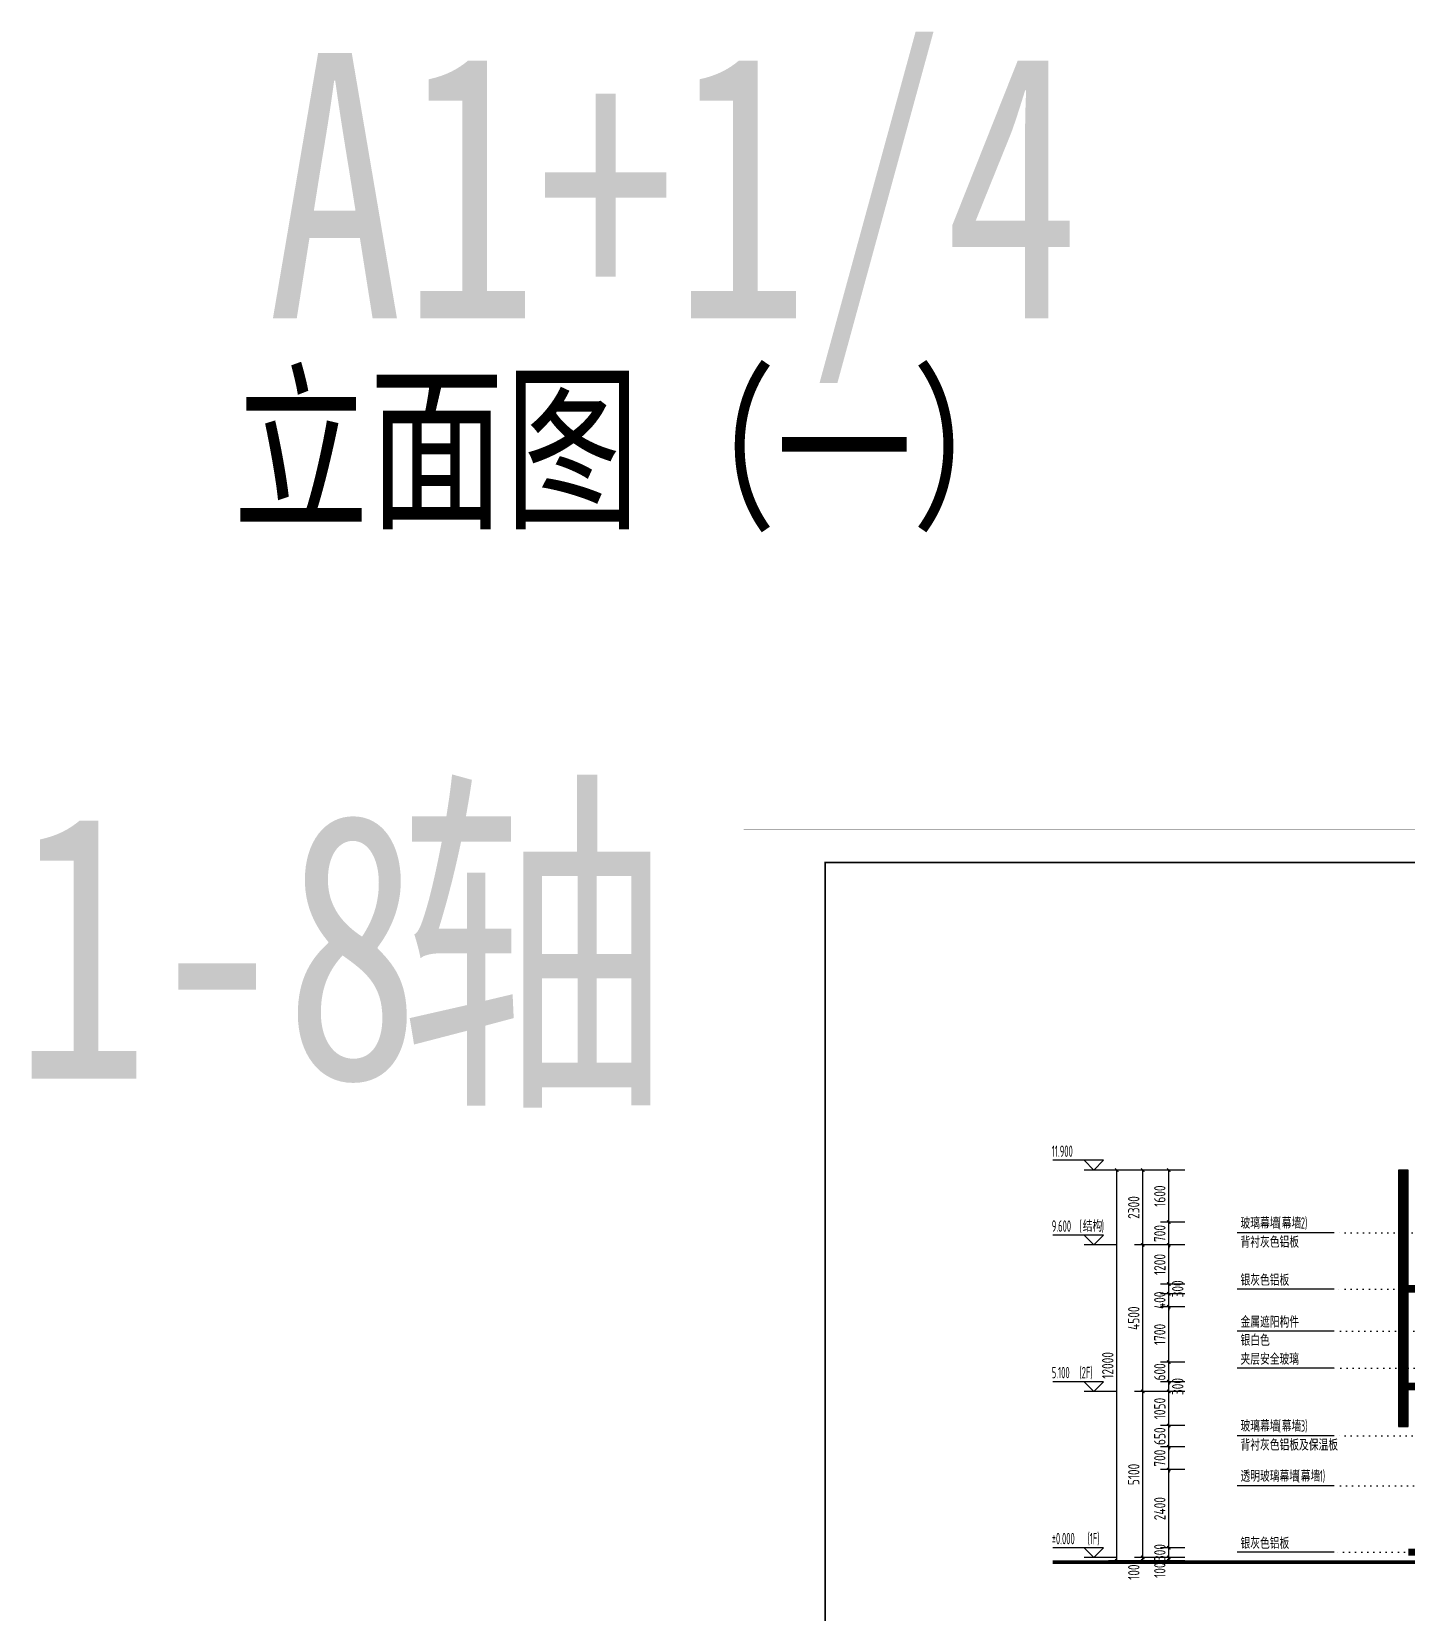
# Model space of a CAD drawing. Extents: x -280168 to 205214, y -148835 to -64913.
# Drawn here: x -41925 to 313, y -113469 to -64913 of the extents above; entities that cross this region are included whole.
import ezdxf

# ---------------------------------------------------------------- set-up
doc = ezdxf.new("R2010")
doc.units = 0
doc.header["$LTSCALE"] = 1000
doc.header["$MEASUREMENT"] = 0
doc.linetypes.add('DOT2', pattern=[0.125, 0, -0.125])
for name, color, linetype in [('01-标注_尺寸', 124, 'Continuous'), ('01-标注_标高', 200, 'Continuous'), ('01-标注_符号', 200, 'Continuous'), ('01-标注_轴线坐标', 132, 'Continuous'), ('02-TEXT_标注', 130, 'Continuous'), ('05-填充_18', 18, 'Continuous'), ('D-铝板', 181, 'Continuous'), ('E-立面轮廓', 241, 'Continuous')]:
    doc.layers.add(name, color=color, linetype=linetype)
doc.layers.add('04-不打印_辅助线', color=165, linetype='Continuous', plot=False)
doc.styles.add('_TCH_DIM', font='ros1.shx', dxfattribs={"width": 0.75, "bigfont": 'jd.shx'})
doc.styles.add('_TCH_DIM_T3', font='ros1.shx', dxfattribs={"width": 0.85, "bigfont": 'jd.shx'})
doc.styles.add('logo-3', font='STXIHEI_0.TTF', dxfattribs={"width": 0.75})
doc.styles.get("Standard").update_dxf_attribs({"font": 'STXIHEI_0.TTF', "width": 0.75})
doc.dimstyles.new('_TCH_ARCH&&100', dxfattribs={"dimtxt": 350, "dimasz": 100, "dimexe": 250, "dimexo": 300, "dimgap": 100, "dimtad": 1, "dimdec": 0, "dimzin": 0, "dimdsep": 46, "dimtxsty": '_TCH_DIM_T3', "dimblk": 'ARCHTICK', "dimcen": 0.09, "dimclrt": 7, "dimazin": 2, "dimtfac": 1, "dimtdec": 0, "dimtix": 1, "dimtmove": 2, "dimatfit": 3, "dimfxl": 0, "dimtolj": 1, "dimtzin": 0, "dimarcsym": 0})
doc.dimstyles.new('副本 ISO-1', dxfattribs={"dimtxt": 2.5, "dimasz": 1.5, "dimexe": 1.25, "dimexo": 0.625, "dimtad": 1, "dimdec": 0, "dimtxsty": 'logo-3', "dimblk": 'ARCHTICK', "dimcen": 2.5, "dimdle": 1, "dimadec": 0, "dimazin": 0, "dimtfac": 1, "dimtdec": 0, "dimtix": 1, "dimtmove": 0, "dimatfit": 3, "dimldrblk": 'AR', "dimfxl": 0, "dimarcsym": 0})

# ---------------------------------------------------------------- blocks, each defined once
blk = doc.blocks.new('图框-A1+1-4')
for points, const_width in [([(0, 0), (1051, 0), (1051, 594), (0, 594)], 0.05), ([(976, 584), (25, 584), (25, 10), (976, 10)], 0.5)]:
    blk.add_lwpolyline(points, close=True, dxfattribs=dict(const_width=const_width))
blk = doc.blocks.new('greatresa')
at = {"layer": '05-填充_18', "const_width": 300}
blk.add_lwpolyline([(-150, -7880), (-150, 0)], dxfattribs=at)
at = {"layer": 'D-铝板'}
blk.add_lwpolyline([(-300, -7880), (0, -7880), (0, 0), (-300, 0)], close=True, dxfattribs=at)
blk = doc.blocks.new('_ArchTick')
at = {"color": 0, "linetype": 'ByBlock', "const_width": 0.4}
blk.add_lwpolyline([(-0.5, -0.5), (0.5, 0.5)], dxfattribs=at)
blk = doc.blocks.new('*X10')
at = {"color": 0}
for p, q in [((-1012.312, 1692.723), (-1012.284, 1692.723)), ((-1012.312, 1692.722), (-1012.312, 1692.723)), ((-1012.312, 1692.618), (-1012.283, 1692.618)), ((-1012.312, 1692.617), (-1012.312, 1692.618)), ((-1012.311, 1692.724), (-1012.285, 1692.724)), ((-1012.311, 1692.721), (-1012.311, 1692.724)), ((-1012.311, 1692.722), (-1012.283, 1692.722)), ((-1012.311, 1692.619), (-1012.282, 1692.619)), ((-1012.311, 1692.616), (-1012.311, 1692.619)), ((-1012.311, 1692.617), (-1012.284, 1692.617)), ((-1012.31, 1692.725), (-1012.286, 1692.725)), ((-1012.31, 1692.72), (-1012.31, 1692.725)), ((-1012.31, 1692.721), (-1012.282, 1692.721)), ((-1012.31, 1692.62), (-1012.281, 1692.62)), ((-1012.31, 1692.615), (-1012.31, 1692.62)), ((-1012.31, 1692.616), (-1012.285, 1692.616)), ((-1012.309, 1692.726), (-1012.287, 1692.726)), ((-1012.309, 1692.719), (-1012.309, 1692.726)), ((-1012.309, 1692.72), (-1012.281, 1692.72)), ((-1012.309, 1692.621), (-1012.28, 1692.621)), ((-1012.309, 1692.614), (-1012.309, 1692.621)), ((-1012.309, 1692.615), (-1012.286, 1692.615)), ((-1012.308, 1692.727), (-1012.288, 1692.727)), ((-1012.308, 1692.718), (-1012.308, 1692.727)), ((-1012.308, 1692.719), (-1012.28, 1692.719)), ((-1012.308, 1692.622), (-1012.279, 1692.622)), ((-1012.308, 1692.613), (-1012.308, 1692.622)), ((-1012.308, 1692.614), (-1012.287, 1692.614)), ((-1012.307, 1692.728), (-1012.289, 1692.728)), ((-1012.307, 1692.717), (-1012.307, 1692.728)), ((-1012.307, 1692.718), (-1012.279, 1692.718)), ((-1012.307, 1692.623), (-1012.278, 1692.623)), ((-1012.307, 1692.612), (-1012.307, 1692.623)), ((-1012.307, 1692.613), (-1012.288, 1692.613)), ((-1012.306, 1692.729), (-1012.29, 1692.729)), ((-1012.306, 1692.716), (-1012.306, 1692.729)), ((-1012.306, 1692.717), (-1012.278, 1692.717)), ((-1012.306, 1692.624), (-1012.277, 1692.624)), ((-1012.306, 1692.611), (-1012.306, 1692.624)), ((-1012.306, 1692.612), (-1012.289, 1692.612)), ((-1012.305, 1692.73), (-1012.291, 1692.73)), ((-1012.305, 1692.715), (-1012.305, 1692.73)), ((-1012.305, 1692.716), (-1012.277, 1692.716)), ((-1012.305, 1692.625), (-1012.276, 1692.625)), ((-1012.305, 1692.61), (-1012.305, 1692.625)), ((-1012.305, 1692.611), (-1012.29, 1692.611)), ((-1012.304, 1692.731), (-1012.292, 1692.731)), ((-1012.304, 1692.714), (-1012.304, 1692.731)), ((-1012.304, 1692.715), (-1012.276, 1692.715)), ((-1012.304, 1692.626), (-1012.275, 1692.626)), ((-1012.304, 1692.609), (-1012.304, 1692.626)), ((-1012.304, 1692.61), (-1012.291, 1692.61)), ((-1012.303, 1692.732), (-1012.293, 1692.732)), ((-1012.303, 1692.713), (-1012.303, 1692.732)), ((-1012.303, 1692.714), (-1012.275, 1692.714)), ((-1012.303, 1692.627), (-1012.274, 1692.627)), ((-1012.303, 1692.608), (-1012.303, 1692.627)), ((-1012.303, 1692.609), (-1012.292, 1692.609)), ((-1012.302, 1692.733), (-1012.294, 1692.733)), ((-1012.302, 1692.712), (-1012.302, 1692.733)), ((-1012.302, 1692.713), (-1012.274, 1692.713)), ((-1012.302, 1692.628), (-1012.273, 1692.628)), ((-1012.302, 1692.607), (-1012.302, 1692.628)), ((-1012.302, 1692.608), (-1012.293, 1692.608)), ((-1012.301, 1692.734), (-1012.295, 1692.734)), ((-1012.301, 1692.711), (-1012.301, 1692.734)), ((-1012.301, 1692.712), (-1012.273, 1692.712)), ((-1012.301, 1692.629), (-1012.272, 1692.629)), ((-1012.301, 1692.606), (-1012.301, 1692.629)), ((-1012.301, 1692.607), (-1012.294, 1692.607)), ((-1012.3, 1692.735), (-1012.296, 1692.735)), ((-1012.3, 1692.71), (-1012.3, 1692.735)), ((-1012.3, 1692.711), (-1012.272, 1692.711)), ((-1012.3, 1692.63), (-1012.271, 1692.63)), ((-1012.3, 1692.605), (-1012.3, 1692.63)), ((-1012.3, 1692.606), (-1012.295, 1692.606)), ((-1012.299, 1692.736), (-1012.297, 1692.736)), ((-1012.299, 1692.709), (-1012.299, 1692.736)), ((-1012.299, 1692.71), (-1012.271, 1692.71)), ((-1012.299, 1692.631), (-1012.27, 1692.631)), ((-1012.299, 1692.604), (-1012.299, 1692.631)), ((-1012.299, 1692.605), (-1012.296, 1692.605)), ((-1012.298, 1692.708), (-1012.298, 1692.736)), ((-1012.298, 1692.709), (-1012.27, 1692.709)), ((-1012.298, 1692.632), (-1012.269, 1692.632)), ((-1012.298, 1692.603), (-1012.298, 1692.632)), ((-1012.298, 1692.604), (-1012.297, 1692.604)), ((-1012.297, 1692.707), (-1012.297, 1692.735)), ((-1012.297, 1692.708), (-1012.269, 1692.708)), ((-1012.297, 1692.633), (-1012.268, 1692.633)), ((-1012.297, 1692.604), (-1012.297, 1692.633)), ((-1012.296, 1692.706), (-1012.296, 1692.734)), ((-1012.296, 1692.707), (-1012.268, 1692.707)), ((-1012.296, 1692.634), (-1012.267, 1692.634)), ((-1012.296, 1692.605), (-1012.296, 1692.634)), ((-1012.295, 1692.705), (-1012.295, 1692.733)), ((-1012.295, 1692.706), (-1012.267, 1692.706)), ((-1012.295, 1692.635), (-1012.266, 1692.635)), ((-1012.295, 1692.606), (-1012.295, 1692.635)), ((-1012.294, 1692.704), (-1012.294, 1692.732)), ((-1012.294, 1692.705), (-1012.266, 1692.705)), ((-1012.294, 1692.636), (-1012.265, 1692.636)), ((-1012.294, 1692.607), (-1012.294, 1692.636)), ((-1012.293, 1692.703), (-1012.293, 1692.731)), ((-1012.293, 1692.704), (-1012.265, 1692.704)), ((-1012.293, 1692.637), (-1012.264, 1692.637)), ((-1012.293, 1692.608), (-1012.293, 1692.637)), ((-1012.292, 1692.702), (-1012.292, 1692.73)), ((-1012.292, 1692.703), (-1012.264, 1692.703)), ((-1012.292, 1692.638), (-1012.263, 1692.638)), ((-1012.292, 1692.609), (-1012.292, 1692.638)), ((-1012.291, 1692.701), (-1012.291, 1692.729)), ((-1012.291, 1692.702), (-1012.263, 1692.702)), ((-1012.291, 1692.639), (-1012.262, 1692.639)), ((-1012.291, 1692.61), (-1012.291, 1692.639)), ((-1012.29, 1692.7), (-1012.29, 1692.728)), ((-1012.29, 1692.701), (-1012.262, 1692.701)), ((-1012.29, 1692.64), (-1012.261, 1692.64)), ((-1012.29, 1692.611), (-1012.29, 1692.64)), ((-1012.289, 1692.699), (-1012.289, 1692.727)), ((-1012.289, 1692.7), (-1012.261, 1692.7)), ((-1012.289, 1692.641), (-1012.26, 1692.641)), ((-1012.289, 1692.612), (-1012.289, 1692.641)), ((-1012.288, 1692.698), (-1012.288, 1692.726)), ((-1012.288, 1692.699), (-1012.26, 1692.699)), ((-1012.288, 1692.642), (-1012.259, 1692.642)), ((-1012.288, 1692.613), (-1012.288, 1692.642)), ((-1012.287, 1692.697), (-1012.287, 1692.725)), ((-1012.287, 1692.698), (-1012.259, 1692.698)), ((-1012.287, 1692.643), (-1012.258, 1692.643)), ((-1012.287, 1692.614), (-1012.287, 1692.643)), ((-1012.286, 1692.696), (-1012.286, 1692.724)), ((-1012.286, 1692.697), (-1012.258, 1692.697)), ((-1012.286, 1692.644), (-1012.257, 1692.644)), ((-1012.286, 1692.615), (-1012.286, 1692.644)), ((-1012.285, 1692.695), (-1012.285, 1692.723)), ((-1012.285, 1692.696), (-1012.257, 1692.696)), ((-1012.285, 1692.645), (-1012.256, 1692.645)), ((-1012.285, 1692.616), (-1012.285, 1692.645)), ((-1012.284, 1692.694), (-1012.284, 1692.722)), ((-1012.284, 1692.695), (-1012.256, 1692.695)), ((-1012.284, 1692.646), (-1012.255, 1692.646)), ((-1012.284, 1692.617), (-1012.284, 1692.646)), ((-1012.283, 1692.693), (-1012.283, 1692.721)), ((-1012.283, 1692.694), (-1012.255, 1692.694)), ((-1012.283, 1692.647), (-1012.254, 1692.647)), ((-1012.283, 1692.618), (-1012.283, 1692.647)), ((-1012.282, 1692.692), (-1012.282, 1692.72)), ((-1012.282, 1692.693), (-1012.254, 1692.693)), ((-1012.282, 1692.648), (-1012.253, 1692.648)), ((-1012.282, 1692.619), (-1012.282, 1692.648)), ((-1012.281, 1692.691), (-1012.281, 1692.719)), ((-1012.281, 1692.692), (-1012.253, 1692.692)), ((-1012.281, 1692.649), (-1012.252, 1692.649)), ((-1012.281, 1692.62), (-1012.281, 1692.649)), ((-1012.28, 1692.69), (-1012.28, 1692.718)), ((-1012.28, 1692.691), (-1012.252, 1692.691)), ((-1012.28, 1692.65), (-1012.251, 1692.65)), ((-1012.28, 1692.621), (-1012.28, 1692.65)), ((-1012.279, 1692.689), (-1012.279, 1692.717)), ((-1012.279, 1692.69), (-1012.251, 1692.69)), ((-1012.279, 1692.651), (-1012.25, 1692.651)), ((-1012.279, 1692.622), (-1012.279, 1692.651)), ((-1012.278, 1692.688), (-1012.278, 1692.716)), ((-1012.278, 1692.689), (-1012.25, 1692.689)), ((-1012.278, 1692.652), (-1012.249, 1692.652)), ((-1012.278, 1692.623), (-1012.278, 1692.652)), ((-1012.277, 1692.687), (-1012.277, 1692.715)), ((-1012.277, 1692.688), (-1012.249, 1692.688)), ((-1012.277, 1692.653), (-1012.248, 1692.653)), ((-1012.277, 1692.624), (-1012.277, 1692.653)), ((-1012.276, 1692.686), (-1012.276, 1692.714)), ((-1012.276, 1692.687), (-1012.248, 1692.687)), ((-1012.276, 1692.654), (-1012.247, 1692.654)), ((-1012.276, 1692.625), (-1012.276, 1692.654)), ((-1012.275, 1692.685), (-1012.275, 1692.713)), ((-1012.275, 1692.686), (-1012.247, 1692.686)), ((-1012.275, 1692.655), (-1012.246, 1692.655)), ((-1012.275, 1692.626), (-1012.275, 1692.655)), ((-1012.274, 1692.684), (-1012.274, 1692.712)), ((-1012.274, 1692.685), (-1012.246, 1692.685)), ((-1012.274, 1692.656), (-1012.245, 1692.656)), ((-1012.274, 1692.627), (-1012.274, 1692.656)), ((-1012.273, 1692.683), (-1012.273, 1692.711)), ((-1012.273, 1692.684), (-1012.245, 1692.684)), ((-1012.273, 1692.657), (-1012.244, 1692.657)), ((-1012.273, 1692.628), (-1012.273, 1692.657)), ((-1012.272, 1692.682), (-1012.272, 1692.71)), ((-1012.272, 1692.683), (-1012.244, 1692.683)), ((-1012.272, 1692.658), (-1012.243, 1692.658)), ((-1012.272, 1692.629), (-1012.272, 1692.658)), ((-1012.271, 1692.681), (-1012.271, 1692.709)), ((-1012.271, 1692.682), (-1012.243, 1692.682)), ((-1012.271, 1692.659), (-1012.242, 1692.659)), ((-1012.271, 1692.63), (-1012.271, 1692.659)), ((-1012.27, 1692.68), (-1012.27, 1692.708)), ((-1012.27, 1692.681), (-1012.242, 1692.681)), ((-1012.27, 1692.66), (-1012.241, 1692.66)), ((-1012.27, 1692.631), (-1012.27, 1692.66)), ((-1012.269, 1692.679), (-1012.269, 1692.707)), ((-1012.269, 1692.68), (-1012.241, 1692.68)), ((-1012.269, 1692.661), (-1012.24, 1692.661)), ((-1012.269, 1692.632), (-1012.269, 1692.661)), ((-1012.268, 1692.678), (-1012.268, 1692.706)), ((-1012.268, 1692.679), (-1012.24, 1692.679)), ((-1012.268, 1692.662), (-1012.239, 1692.662)), ((-1012.268, 1692.633), (-1012.268, 1692.662)), ((-1012.267, 1692.677), (-1012.267, 1692.705)), ((-1012.267, 1692.678), (-1012.239, 1692.678)), ((-1012.267, 1692.663), (-1012.238, 1692.663)), ((-1012.267, 1692.634), (-1012.267, 1692.663)), ((-1012.266, 1692.676), (-1012.266, 1692.704)), ((-1012.266, 1692.677), (-1012.238, 1692.677)), ((-1012.266, 1692.664), (-1012.237, 1692.664)), ((-1012.266, 1692.635), (-1012.266, 1692.664)), ((-1012.265, 1692.675), (-1012.265, 1692.703)), ((-1012.265, 1692.676), (-1012.237, 1692.676)), ((-1012.265, 1692.665), (-1012.236, 1692.665)), ((-1012.265, 1692.636), (-1012.265, 1692.665)), ((-1012.264, 1692.674), (-1012.264, 1692.702)), ((-1012.264, 1692.675), (-1012.236, 1692.675)), ((-1012.264, 1692.666), (-1012.235, 1692.666)), ((-1012.264, 1692.637), (-1012.264, 1692.666)), ((-1012.263, 1692.673), (-1012.263, 1692.701)), ((-1012.263, 1692.674), (-1012.235, 1692.674)), ((-1012.263, 1692.667), (-1012.234, 1692.667)), ((-1012.263, 1692.638), (-1012.263, 1692.667)), ((-1012.262, 1692.672), (-1012.262, 1692.7)), ((-1012.262, 1692.673), (-1012.234, 1692.673)), ((-1012.262, 1692.668), (-1012.233, 1692.668)), ((-1012.262, 1692.639), (-1012.262, 1692.668)), ((-1012.261, 1692.671), (-1012.261, 1692.699)), ((-1012.261, 1692.672), (-1012.233, 1692.672)), ((-1012.261, 1692.669), (-1012.232, 1692.669)), ((-1012.261, 1692.64), (-1012.261, 1692.669)), ((-1012.26, 1692.67), (-1012.26, 1692.698)), ((-1012.26, 1692.671), (-1012.232, 1692.671)), ((-1012.26, 1692.67), (-1012.231, 1692.67)), ((-1012.26, 1692.641), (-1012.26, 1692.67)), ((-1012.259, 1692.642), (-1012.259, 1692.697)), ((-1012.258, 1692.643), (-1012.258, 1692.696)), ((-1012.257, 1692.644), (-1012.257, 1692.695)), ((-1012.256, 1692.645), (-1012.256, 1692.694)), ((-1012.255, 1692.646), (-1012.255, 1692.693)), ((-1012.254, 1692.647), (-1012.254, 1692.692)), ((-1012.253, 1692.648), (-1012.253, 1692.691)), ((-1012.252, 1692.649), (-1012.252, 1692.69)), ((-1012.251, 1692.65), (-1012.251, 1692.689)), ((-1012.25, 1692.651), (-1012.25, 1692.688)), ((-1012.249, 1692.652), (-1012.249, 1692.687)), ((-1012.248, 1692.653), (-1012.248, 1692.686)), ((-1012.247, 1692.654), (-1012.247, 1692.685)), ((-1012.246, 1692.655), (-1012.246, 1692.684)), ((-1012.245, 1692.656), (-1012.245, 1692.683)), ((-1012.244, 1692.657), (-1012.244, 1692.682)), ((-1012.243, 1692.658), (-1012.243, 1692.681)), ((-1012.242, 1692.659), (-1012.242, 1692.68)), ((-1012.241, 1692.66), (-1012.241, 1692.679)), ((-1012.24, 1692.661), (-1012.24, 1692.678)), ((-1012.239, 1692.662), (-1012.239, 1692.677)), ((-1012.238, 1692.663), (-1012.238, 1692.676)), ((-1012.237, 1692.664), (-1012.237, 1692.675)), ((-1012.236, 1692.665), (-1012.236, 1692.674)), ((-1012.235, 1692.666), (-1012.235, 1692.673)), ((-1012.234, 1692.667), (-1012.234, 1692.672)), ((-1012.233, 1692.668), (-1012.233, 1692.671)), ((-1012.232, 1692.669), (-1012.232, 1692.67))]:
    blk.add_line(p, q, dxfattribs=at)
blk = doc.blocks.new('A-ARROW')
blk.add_lwpolyline([(0.081, 0.052), (0.067, 0.067), (0, 0), (0.067, -0.067), (0.081, -0.052), (0.028, 0)], close=True)
at = {"rotation": 180}
blk.add_blockref('*X10', (-1012.231, 1692.67), dxfattribs=at)
blk = doc.blocks.new('AR')
at = {"xscale": -21.59999999986031, "yscale": 21.59999999999127, "zscale": 21.6, "rotation": 359.9999997162888}
blk.add_blockref('A-ARROW', (0, 0), dxfattribs=at)
blk = doc.blocks.new('*D779')
at = {"layer": '01-标注_轴线坐标', "color": 0, "lineweight": -2, "transparency": 16777216}
for p, q in [((-7363, -99882), (-8838, -99882)), ((-8588, -111882), (-8588, -99882)), ((-7363, -111882), (-8838, -111882))]:
    blk.add_line(p, q, dxfattribs=at)
at = {"layer": 'Defpoints', "color": 0, "transparency": 16777216}
for p in [(-8588, -99882), (-7063, -99882), (-7063, -111882)]:
    blk.add_point(p, dxfattribs=at)
at = {"layer": '01-标注_轴线坐标', "color": 0, "lineweight": -2, "transparency": 16777216, "xscale": 100, "yscale": 100, "zscale": 100}
for p, rotation in [((-8588, -99882), 90), ((-8588, -111882), 270)]:
    blk.add_blockref('_ArchTick', p, dxfattribs=dict(at, rotation=rotation))
at = {"layer": '01-标注_轴线坐标', "color": 7, "transparency": 16777216, "insert": (-8863, -105882), "char_height": 350, "attachment_point": 5, "rotation": 90, "style": '_TCH_DIM_T3'}
blk.add_mtext('\\A1;12000', dxfattribs=at)
blk = doc.blocks.new('*D780')
at = {"layer": '01-标注_轴线坐标', "color": 0, "lineweight": -2, "transparency": 16777216}
for p, q in [((-6563, -99882), (-8038, -99882)), ((-7788, -102182), (-7788, -99882)), ((-6563, -102182), (-8038, -102182))]:
    blk.add_line(p, q, dxfattribs=at)
at = {"layer": 'Defpoints', "color": 0, "transparency": 16777216}
for p in [(-7788, -99882), (-6263, -99882), (-6263, -102182)]:
    blk.add_point(p, dxfattribs=at)
at = {"layer": '01-标注_轴线坐标', "color": 0, "lineweight": -2, "transparency": 16777216, "xscale": 100, "yscale": 100, "zscale": 100}
for p, rotation in [((-7788, -99882), 90), ((-7788, -102182), 270)]:
    blk.add_blockref('_ArchTick', p, dxfattribs=dict(at, rotation=rotation))
at = {"layer": '01-标注_轴线坐标', "color": 7, "transparency": 16777216, "insert": (-8063, -101032), "char_height": 350, "attachment_point": 5, "rotation": 90, "style": '_TCH_DIM_T3'}
blk.add_mtext('\\A1;2300', dxfattribs=at)
blk = doc.blocks.new('*D781')
at = {"layer": '01-标注_轴线坐标', "color": 0, "lineweight": -2, "transparency": 16777216}
for p, q in [((-6563, -102182), (-8038, -102182)), ((-7788, -106682), (-7788, -102182)), ((-6563, -106682), (-8038, -106682))]:
    blk.add_line(p, q, dxfattribs=at)
at = {"layer": 'Defpoints', "color": 0, "transparency": 16777216}
for p in [(-7788, -102182), (-6263, -102182), (-6263, -106682)]:
    blk.add_point(p, dxfattribs=at)
at = {"layer": '01-标注_轴线坐标', "color": 0, "lineweight": -2, "transparency": 16777216, "xscale": 100, "yscale": 100, "zscale": 100}
for p, rotation in [((-7788, -102182), 90), ((-7788, -106682), 270)]:
    blk.add_blockref('_ArchTick', p, dxfattribs=dict(at, rotation=rotation))
at = {"layer": '01-标注_轴线坐标', "color": 7, "transparency": 16777216, "insert": (-8063, -104432), "char_height": 350, "attachment_point": 5, "rotation": 90, "style": '_TCH_DIM_T3'}
blk.add_mtext('\\A1;4500', dxfattribs=at)
blk = doc.blocks.new('*D782')
at = {"layer": '01-标注_轴线坐标', "color": 0, "lineweight": -2, "transparency": 16777216}
for p, q in [((-6563, -106682), (-8038, -106682)), ((-7788, -111782), (-7788, -106682)), ((-6563, -111782), (-8038, -111782))]:
    blk.add_line(p, q, dxfattribs=at)
at = {"layer": 'Defpoints', "color": 0, "transparency": 16777216}
for p in [(-7788, -106682), (-6263, -106682), (-6263, -111782)]:
    blk.add_point(p, dxfattribs=at)
at = {"layer": '01-标注_轴线坐标', "color": 0, "lineweight": -2, "transparency": 16777216, "xscale": 100, "yscale": 100, "zscale": 100}
for p, rotation in [((-7788, -106682), 90), ((-7788, -111782), 270)]:
    blk.add_blockref('_ArchTick', p, dxfattribs=dict(at, rotation=rotation))
at = {"layer": '01-标注_轴线坐标', "color": 7, "transparency": 16777216, "insert": (-8063, -109232), "char_height": 350, "attachment_point": 5, "rotation": 90, "style": '_TCH_DIM_T3'}
blk.add_mtext('\\A1;5100', dxfattribs=at)
blk = doc.blocks.new('*D783')
at = {"layer": '01-标注_轴线坐标', "color": 0, "lineweight": -2, "transparency": 16777216}
for p, q in [((-6563, -111782), (-8038, -111782)), ((-6563, -111882), (-8038, -111882)), ((-7788, -111782), (-7788, -111682)), ((-7788, -111882), (-7788, -111782)), ((-7788, -111882), (-7788, -111982))]:
    blk.add_line(p, q, dxfattribs=at)
at = {"layer": 'Defpoints', "color": 0, "transparency": 16777216}
for p in [(-7788, -111782), (-6263, -111782), (-6263, -111882)]:
    blk.add_point(p, dxfattribs=at)
at = {"layer": '01-标注_轴线坐标', "color": 0, "lineweight": -2, "transparency": 16777216, "xscale": 100, "yscale": 100, "zscale": 100}
for p, rotation in [((-7788, -111782), 270), ((-7788, -111882), 90)]:
    blk.add_blockref('_ArchTick', p, dxfattribs=dict(at, rotation=rotation))
at = {"layer": '01-标注_轴线坐标', "color": 7, "transparency": 16777216, "insert": (-8063, -112232), "char_height": 350, "attachment_point": 5, "rotation": 90, "style": '_TCH_DIM_T3'}
blk.add_mtext('\\A1;100', dxfattribs=at)
blk = doc.blocks.new('*D784')
at = {"layer": '01-标注_尺寸', "color": 0, "lineweight": -2, "transparency": 16777216}
for p, q in [((-6491, -111782), (-7238, -111782)), ((-6491, -111882), (-7238, -111882)), ((-6988, -111782), (-6988, -111682)), ((-6988, -111882), (-6988, -111782)), ((-6988, -111882), (-6988, -111982))]:
    blk.add_line(p, q, dxfattribs=at)
at = {"layer": 'Defpoints', "color": 0, "transparency": 16777216}
for p in [(-6988, -111782), (-6191, -111782), (-6191, -111882)]:
    blk.add_point(p, dxfattribs=at)
at = {"layer": '01-标注_尺寸', "color": 0, "lineweight": -2, "transparency": 16777216, "xscale": 100, "yscale": 100, "zscale": 100}
for p, rotation in [((-6988, -111782), 270), ((-6988, -111882), 90)]:
    blk.add_blockref('_ArchTick', p, dxfattribs=dict(at, rotation=rotation))
at = {"layer": '01-标注_尺寸', "color": 7, "transparency": 16777216, "insert": (-7263, -112172), "char_height": 350, "attachment_point": 5, "rotation": 90, "style": '_TCH_DIM_T3'}
blk.add_mtext('\\A1;100', dxfattribs=at)
blk = doc.blocks.new('*D785')
at = {"layer": '01-标注_尺寸', "color": 0, "lineweight": -2, "transparency": 16777216}
for p, q in [((-6491, -111482), (-7238, -111482)), ((-6988, -111482), (-6988, -111382)), ((-6988, -111782), (-6988, -111482)), ((-6491, -111782), (-7238, -111782)), ((-6988, -111782), (-6988, -111882))]:
    blk.add_line(p, q, dxfattribs=at)
at = {"layer": 'Defpoints', "color": 0, "transparency": 16777216}
for p in [(-6988, -111482), (-6191, -111482), (-6191, -111782)]:
    blk.add_point(p, dxfattribs=at)
at = {"layer": '01-标注_尺寸', "color": 0, "lineweight": -2, "transparency": 16777216, "xscale": 100, "yscale": 100, "zscale": 100}
for p, rotation in [((-6988, -111482), 270), ((-6988, -111782), 90)]:
    blk.add_blockref('_ArchTick', p, dxfattribs=dict(at, rotation=rotation))
at = {"layer": '01-标注_尺寸', "color": 7, "transparency": 16777216, "insert": (-7263, -111632), "char_height": 350, "attachment_point": 5, "rotation": 90, "style": '_TCH_DIM_T3'}
blk.add_mtext('\\A1;300', dxfattribs=at)
blk = doc.blocks.new('*D786')
at = {"layer": '01-标注_尺寸', "color": 0, "lineweight": -2, "transparency": 16777216}
for p, q in [((-6491, -109082), (-7238, -109082)), ((-6988, -111482), (-6988, -109082)), ((-6491, -111482), (-7238, -111482))]:
    blk.add_line(p, q, dxfattribs=at)
at = {"layer": 'Defpoints', "color": 0, "transparency": 16777216}
for p in [(-6988, -109082), (-6191, -109082), (-6191, -111482)]:
    blk.add_point(p, dxfattribs=at)
at = {"layer": '01-标注_尺寸', "color": 0, "lineweight": -2, "transparency": 16777216, "xscale": 100, "yscale": 100, "zscale": 100}
for p, rotation in [((-6988, -109082), 90), ((-6988, -111482), 270)]:
    blk.add_blockref('_ArchTick', p, dxfattribs=dict(at, rotation=rotation))
at = {"layer": '01-标注_尺寸', "color": 7, "transparency": 16777216, "insert": (-7263, -110282), "char_height": 350, "attachment_point": 5, "rotation": 90, "style": '_TCH_DIM_T3'}
blk.add_mtext('\\A1;2400', dxfattribs=at)
blk = doc.blocks.new('*D787')
at = {"layer": '01-标注_尺寸', "color": 0, "lineweight": -2, "transparency": 16777216}
for p, q in [((-6491, -108382), (-7238, -108382)), ((-6988, -108382), (-6988, -108282)), ((-6988, -109082), (-6988, -108382)), ((-6491, -109082), (-7238, -109082)), ((-6988, -109082), (-6988, -109182))]:
    blk.add_line(p, q, dxfattribs=at)
at = {"layer": 'Defpoints', "color": 0, "transparency": 16777216}
for p in [(-6988, -108382), (-6191, -108382), (-6191, -109082)]:
    blk.add_point(p, dxfattribs=at)
at = {"layer": '01-标注_尺寸', "color": 0, "lineweight": -2, "transparency": 16777216, "xscale": 100, "yscale": 100, "zscale": 100}
for p, rotation in [((-6988, -108382), 270), ((-6988, -109082), 90)]:
    blk.add_blockref('_ArchTick', p, dxfattribs=dict(at, rotation=rotation))
at = {"layer": '01-标注_尺寸', "color": 7, "transparency": 16777216, "insert": (-7263, -108732), "char_height": 350, "attachment_point": 5, "rotation": 90, "style": '_TCH_DIM_T3'}
blk.add_mtext('\\A1;700', dxfattribs=at)
blk = doc.blocks.new('*D788')
at = {"layer": '01-标注_尺寸', "color": 0, "lineweight": -2, "transparency": 16777216}
for p, q in [((-6491, -107732), (-7238, -107732)), ((-6988, -107732), (-6988, -107632)), ((-6988, -108382), (-6988, -107732)), ((-6491, -108382), (-7238, -108382)), ((-6988, -108382), (-6988, -108482))]:
    blk.add_line(p, q, dxfattribs=at)
at = {"layer": 'Defpoints', "color": 0, "transparency": 16777216}
for p in [(-6988, -107732), (-6191, -107732), (-6191, -108382)]:
    blk.add_point(p, dxfattribs=at)
at = {"layer": '01-标注_尺寸', "color": 0, "lineweight": -2, "transparency": 16777216, "xscale": 100, "yscale": 100, "zscale": 100}
for p, rotation in [((-6988, -107732), 270), ((-6988, -108382), 90)]:
    blk.add_blockref('_ArchTick', p, dxfattribs=dict(at, rotation=rotation))
at = {"layer": '01-标注_尺寸', "color": 7, "transparency": 16777216, "insert": (-7263, -108057), "char_height": 350, "attachment_point": 5, "rotation": 90, "style": '_TCH_DIM_T3'}
blk.add_mtext('\\A1;650', dxfattribs=at)
blk = doc.blocks.new('*D789')
at = {"layer": '01-标注_尺寸', "color": 0, "lineweight": -2, "transparency": 16777216}
for p, q in [((-6491, -106682), (-7238, -106682)), ((-6988, -107732), (-6988, -106682)), ((-6491, -107732), (-7238, -107732))]:
    blk.add_line(p, q, dxfattribs=at)
at = {"layer": 'Defpoints', "color": 0, "transparency": 16777216}
for p in [(-6988, -106682), (-6191, -106682), (-6191, -107732)]:
    blk.add_point(p, dxfattribs=at)
at = {"layer": '01-标注_尺寸', "color": 0, "lineweight": -2, "transparency": 16777216, "xscale": 100, "yscale": 100, "zscale": 100}
for p, rotation in [((-6988, -106682), 90), ((-6988, -107732), 270)]:
    blk.add_blockref('_ArchTick', p, dxfattribs=dict(at, rotation=rotation))
at = {"layer": '01-标注_尺寸', "color": 7, "transparency": 16777216, "insert": (-7263, -107207), "char_height": 350, "attachment_point": 5, "rotation": 90, "style": '_TCH_DIM_T3'}
blk.add_mtext('\\A1;1050', dxfattribs=at)
blk = doc.blocks.new('*D790')
at = {"layer": '01-标注_尺寸', "color": 0, "lineweight": -2, "transparency": 16777216}
for p, q in [((-6491, -106382), (-7238, -106382)), ((-6491, -106682), (-7238, -106682)), ((-6988, -106682), (-6988, -106382))]:
    blk.add_line(p, q, dxfattribs=at)
at = {"layer": 'Defpoints', "color": 0, "transparency": 16777216}
for p in [(-6988, -106382), (-6191, -106382), (-6191, -106682)]:
    blk.add_point(p, dxfattribs=at)
at = {"layer": '01-标注_尺寸', "color": 0, "lineweight": -2, "transparency": 16777216, "xscale": 100, "yscale": 100, "zscale": 100}
for p, rotation in [((-6988, -106382), 90), ((-6988, -106682), 270)]:
    blk.add_blockref('_ArchTick', p, dxfattribs=dict(at, rotation=rotation))
at = {"layer": '01-标注_尺寸', "color": 7, "transparency": 16777216, "insert": (-6713, -106532), "char_height": 350, "attachment_point": 5, "rotation": 90, "style": '_TCH_DIM_T3'}
blk.add_mtext('\\A1;300', dxfattribs=at)
blk = doc.blocks.new('*D791')
at = {"layer": '01-标注_尺寸', "color": 0, "lineweight": -2, "transparency": 16777216}
for p, q in [((-6491, -105782), (-7238, -105782)), ((-6988, -105782), (-6988, -105682)), ((-6988, -106382), (-6988, -105782)), ((-6491, -106382), (-7238, -106382)), ((-6988, -106382), (-6988, -106482))]:
    blk.add_line(p, q, dxfattribs=at)
at = {"layer": 'Defpoints', "color": 0, "transparency": 16777216}
for p in [(-6988, -105782), (-6191, -105782), (-6191, -106382)]:
    blk.add_point(p, dxfattribs=at)
at = {"layer": '01-标注_尺寸', "color": 0, "lineweight": -2, "transparency": 16777216, "xscale": 100, "yscale": 100, "zscale": 100}
for p, rotation in [((-6988, -105782), 270), ((-6988, -106382), 90)]:
    blk.add_blockref('_ArchTick', p, dxfattribs=dict(at, rotation=rotation))
at = {"layer": '01-标注_尺寸', "color": 7, "transparency": 16777216, "insert": (-7263, -106082), "char_height": 350, "attachment_point": 5, "rotation": 90, "style": '_TCH_DIM_T3'}
blk.add_mtext('\\A1;600', dxfattribs=at)
blk = doc.blocks.new('*D792')
at = {"layer": '01-标注_尺寸', "color": 0, "lineweight": -2, "transparency": 16777216}
for p, q in [((-6491, -104082), (-7238, -104082)), ((-6988, -105782), (-6988, -104082)), ((-6491, -105782), (-7238, -105782))]:
    blk.add_line(p, q, dxfattribs=at)
at = {"layer": 'Defpoints', "color": 0, "transparency": 16777216}
for p in [(-6988, -104082), (-6191, -104082), (-6191, -105782)]:
    blk.add_point(p, dxfattribs=at)
at = {"layer": '01-标注_尺寸', "color": 0, "lineweight": -2, "transparency": 16777216, "xscale": 100, "yscale": 100, "zscale": 100}
for p, rotation in [((-6988, -104082), 90), ((-6988, -105782), 270)]:
    blk.add_blockref('_ArchTick', p, dxfattribs=dict(at, rotation=rotation))
at = {"layer": '01-标注_尺寸', "color": 7, "transparency": 16777216, "insert": (-7263, -104932), "char_height": 350, "attachment_point": 5, "rotation": 90, "style": '_TCH_DIM_T3'}
blk.add_mtext('\\A1;1700', dxfattribs=at)
blk = doc.blocks.new('*D793')
at = {"layer": '01-标注_尺寸', "color": 0, "lineweight": -2, "transparency": 16777216}
for p, q in [((-6491, -103682), (-7238, -103682)), ((-6988, -103682), (-6988, -103582)), ((-6988, -104082), (-6988, -103682)), ((-6491, -104082), (-7238, -104082)), ((-6988, -104082), (-6988, -104182))]:
    blk.add_line(p, q, dxfattribs=at)
at = {"layer": 'Defpoints', "color": 0, "transparency": 16777216}
for p in [(-6988, -103682), (-6191, -103682), (-6191, -104082)]:
    blk.add_point(p, dxfattribs=at)
at = {"layer": '01-标注_尺寸', "color": 0, "lineweight": -2, "transparency": 16777216, "xscale": 100, "yscale": 100, "zscale": 100}
for p, rotation in [((-6988, -103682), 270), ((-6988, -104082), 90)]:
    blk.add_blockref('_ArchTick', p, dxfattribs=dict(at, rotation=rotation))
at = {"layer": '01-标注_尺寸', "color": 7, "transparency": 16777216, "insert": (-7263, -103882), "char_height": 350, "attachment_point": 5, "rotation": 90, "style": '_TCH_DIM_T3'}
blk.add_mtext('\\A1;400', dxfattribs=at)
blk = doc.blocks.new('*D794')
at = {"layer": '01-标注_尺寸', "color": 0, "lineweight": -2, "transparency": 16777216}
for p, q in [((-6491, -103382), (-7238, -103382)), ((-6988, -103682), (-6988, -103382)), ((-6491, -103682), (-7238, -103682))]:
    blk.add_line(p, q, dxfattribs=at)
at = {"layer": 'Defpoints', "color": 0, "transparency": 16777216}
for p in [(-6988, -103382), (-6191, -103382), (-6191, -103682)]:
    blk.add_point(p, dxfattribs=at)
at = {"layer": '01-标注_尺寸', "color": 0, "lineweight": -2, "transparency": 16777216, "xscale": 100, "yscale": 100, "zscale": 100}
for p, rotation in [((-6988, -103382), 90), ((-6988, -103682), 270)]:
    blk.add_blockref('_ArchTick', p, dxfattribs=dict(at, rotation=rotation))
at = {"layer": '01-标注_尺寸', "color": 7, "transparency": 16777216, "insert": (-6713, -103532), "char_height": 350, "attachment_point": 5, "rotation": 90, "style": '_TCH_DIM_T3'}
blk.add_mtext('\\A1;300', dxfattribs=at)
blk = doc.blocks.new('*D795')
at = {"layer": '01-标注_尺寸', "color": 0, "lineweight": -2, "transparency": 16777216}
for p, q in [((-6491, -102182), (-7238, -102182)), ((-6988, -103382), (-6988, -102182)), ((-6491, -103382), (-7238, -103382))]:
    blk.add_line(p, q, dxfattribs=at)
at = {"layer": 'Defpoints', "color": 0, "transparency": 16777216}
for p in [(-6988, -102182), (-6191, -102182), (-6191, -103382)]:
    blk.add_point(p, dxfattribs=at)
at = {"layer": '01-标注_尺寸', "color": 0, "lineweight": -2, "transparency": 16777216, "xscale": 100, "yscale": 100, "zscale": 100}
for p, rotation in [((-6988, -102182), 90), ((-6988, -103382), 270)]:
    blk.add_blockref('_ArchTick', p, dxfattribs=dict(at, rotation=rotation))
at = {"layer": '01-标注_尺寸', "color": 7, "transparency": 16777216, "insert": (-7263, -102782), "char_height": 350, "attachment_point": 5, "rotation": 90, "style": '_TCH_DIM_T3'}
blk.add_mtext('\\A1;1200', dxfattribs=at)
blk = doc.blocks.new('*D796')
at = {"layer": '01-标注_尺寸', "color": 0, "lineweight": -2, "transparency": 16777216}
for p, q in [((-6491, -101482), (-7238, -101482)), ((-6988, -101482), (-6988, -101382)), ((-6988, -102182), (-6988, -101482)), ((-6491, -102182), (-7238, -102182)), ((-6988, -102182), (-6988, -102282))]:
    blk.add_line(p, q, dxfattribs=at)
at = {"layer": 'Defpoints', "color": 0, "transparency": 16777216}
for p in [(-6988, -101482), (-6191, -101482), (-6191, -102182)]:
    blk.add_point(p, dxfattribs=at)
at = {"layer": '01-标注_尺寸', "color": 0, "lineweight": -2, "transparency": 16777216, "xscale": 100, "yscale": 100, "zscale": 100}
for p, rotation in [((-6988, -101482), 270), ((-6988, -102182), 90)]:
    blk.add_blockref('_ArchTick', p, dxfattribs=dict(at, rotation=rotation))
at = {"layer": '01-标注_尺寸', "color": 7, "transparency": 16777216, "insert": (-7263, -101832), "char_height": 350, "attachment_point": 5, "rotation": 90, "style": '_TCH_DIM_T3'}
blk.add_mtext('\\A1;700', dxfattribs=at)
blk = doc.blocks.new('*D797')
at = {"layer": '01-标注_尺寸', "color": 0, "lineweight": -2, "transparency": 16777216}
for p, q in [((-6491, -99882), (-7238, -99882)), ((-6988, -101482), (-6988, -99882)), ((-6491, -101482), (-7238, -101482))]:
    blk.add_line(p, q, dxfattribs=at)
at = {"layer": 'Defpoints', "color": 0, "transparency": 16777216}
for p in [(-6988, -99882), (-6191, -99882), (-6191, -101482)]:
    blk.add_point(p, dxfattribs=at)
at = {"layer": '01-标注_尺寸', "color": 0, "lineweight": -2, "transparency": 16777216, "xscale": 100, "yscale": 100, "zscale": 100}
for p, rotation in [((-6988, -99882), 90), ((-6988, -101482), 270)]:
    blk.add_blockref('_ArchTick', p, dxfattribs=dict(at, rotation=rotation))
at = {"layer": '01-标注_尺寸', "color": 7, "transparency": 16777216, "insert": (-7263, -100682), "char_height": 350, "attachment_point": 5, "rotation": 90, "style": '_TCH_DIM_T3'}
blk.add_mtext('\\A1;1600', dxfattribs=at)

msp = doc.modelspace()

# ---------------------------------------------------------------- linework, layer by layer
at = {"layer": '01-标注_标高'}
for p, q in [((-8988.2, -99582.1), (-10553.2, -99582.1)), ((-9288.2, -99882.1), (-9588.2, -99582.1)), ((-8588.2, -99882.1), (-9588.2, -99882.1)), ((-9288.2, -99882.1), (-8988.2, -99582.1)), ((-8988.2, -101882.1), (-10553.2, -101882.1)), ((-9288.2, -102182.1), (-9588.2, -101882.1)), ((-9288.2, -102182.1), (-8988.2, -101882.1)), ((-8588.2, -102182.1), (-9588.2, -102182.1)), ((-8988.2, -106382.1), (-10553.2, -106382.1)), ((-9288.2, -106682.1), (-9588.2, -106382.1)), ((-8588.2, -106682.1), (-9588.2, -106682.1)), ((-9288.2, -106682.1), (-8988.2, -106382.1)), ((-8988.2, -111482.1), (-10553.2, -111482.1)), ((-9288.2, -111782.1), (-9588.2, -111482.1)), ((-9288.2, -111782.1), (-8988.2, -111482.1)), ((-8588.2, -111782.1), (-9588.2, -111782.1))]:
    msp.add_line(p, q, dxfattribs=at)
at = {"layer": '01-标注_符号'}
for p, q in [((-1911.2, -101812.6), (-4887.6, -101812.6)), ((-1911.2, -103539.3), (-4887.6, -103539.3)), ((-1911.2, -104828.1), (-4887.6, -104828.1)), ((-1911.2, -105968.1), (-4887.6, -105968.1)), ((-1911.2, -108044.2), (-4887.6, -108044.2)), ((-1911.2, -109584.5), (-4887.6, -109584.5)), ((-1911.2, -111622.7), (-4887.6, -111622.7))]:
    msp.add_line(p, q, dxfattribs=at)
at = {"layer": '04-不打印_辅助线'}
msp.add_lwpolyline([(-17547.6, -117932.1), (77552.4, -117932.1), (77552.4, -90432.1), (-17547.6, -90432.1)], close=True, dxfattribs=at)
at = {"layer": '05-填充_18'}
for points, const_width in [([(368.4, -103532.1), (1138.4, -103532.1)], 240), ([(368.4, -106532.1), (1138.4, -106532.1)], 240), ([(368.4, -111617.1), (1138.4, -111617.1)], 210)]:
    msp.add_lwpolyline(points, dxfattribs=dict(at, const_width=const_width))
at = {"layer": 'E-立面轮廓'}
msp.add_line((-10553.2, -111882.1), (70605.7, -111882.1), dxfattribs=at)
at = {"layer": 'E-立面轮廓', "const_width": 100}
msp.add_lwpolyline([(-10553.2, -111932.1), (70605.7, -111932.1)], dxfattribs=at)

# ---------------------------------------------------------------- block references
at = {"xscale": 100, "yscale": 100, "zscale": 100}
msp.add_blockref('图框-A1+1-4', (-20047.6, -148832.1), dxfattribs=at)
msp.add_blockref('greatresa', (368.4, -99882.1))

# ---------------------------------------------------------------- texts
at = {"layer": '02-TEXT_标注', "style": '_TCH_DIM'}
for s, height, width, p in [('11.900', 350, 0.6375, (-10583.2, -99477.1)), ('9.600', 350, 0.6375, (-10583.2, -101777.1)), ('(', 350, 0.6375, (-9734.7, -101777.1)), ('结构', 347.29, 0.75, (-9630.6, -101777.1)), (')', 350, 0.6375, (-9048.6, -101777.1)), ('玻璃幕墙', 347.29, 0.75, (-4782.6, -101684.2)), ('(', 350, 0.6375, (-3618.6, -101684.2)), ('幕墙', 347.29, 0.75, (-3514.5, -101684.2)), ('2)', 350, 0.6375, (-2932.5, -101684.2)), ('背衬灰色铝板', 347.29, 0.75, (-4782.6, -102267.6)), ('银灰色铝板', 347.29, 0.75, (-4782.6, -103434.3)), ('金属遮阳构件', 347.29, 0.75, (-4782.6, -104723.1)), ('银白色', 347.29, 0.75, (-4782.6, -105283.1)), ('夹层安全玻璃', 347.29, 0.75, (-4782.6, -105863.1)), ('5.100', 350, 0.6375, (-10583.2, -106277.1)), ('(2F)', 350, 0.6375, (-9734.7, -106277.1)), ('玻璃幕墙', 347.29, 0.75, (-4782.6, -107915.8)), ('(', 350, 0.6375, (-3618.6, -107915.8)), ('幕墙', 347.29, 0.75, (-3514.5, -107915.8)), ('3)', 350, 0.6375, (-2932.5, -107915.8)), ('背衬灰色铝板及保温板', 347.29, 0.75, (-4782.6, -108499.2)), ('透明玻璃幕墙', 347.29, 0.75, (-4782.6, -109456.2)), ('(', 350, 0.6375, (-3036.6, -109456.2)), ('幕墙', 347.29, 0.75, (-2932.5, -109456.2)), ('1)', 350, 0.6375, (-2350.5, -109456.2)), ('%%P0.000', 350, 0.6375, (-10583.2, -111377.1)), ('(1F)', 350, 0.6375, (-9486.7, -111377.1)), ('银灰色铝板', 347.29, 0.75, (-4782.6, -111517.7))]:
    msp.add_text(s, height=height, dxfattribs=dict(at, width=width)).set_placement(p)
at = {"layer": '04-不打印_辅助线', "width": 0.75}
for s, height, p in [('A1+1/4', 8155.02, (-34686.2, -73722.2)), ('立面图（一）', 4077.51, (-35735.3, -79758.5)), ('轴', 8155, (-30676, -97072.1)), ('1-8', 8155.02, (-42466.4, -97072.1))]:
    msp.add_text(s, height=height, dxfattribs=at).set_placement(p)

# ---------------------------------------------------------------- dimensions: what is measured, and where the dimension line sits
at = {"layer": '01-标注_尺寸'}
for p1, p2, picture, middle in [((-6191.3, -101482.1), (-6191.3, -99882.1), '*D797', (-7263.2, -100682.1)), ((-6191.3, -102182.1), (-6191.3, -101482.1), '*D796', (-7263.2, -101832.1)), ((-6191.3, -103382.1), (-6191.3, -102182.1), '*D795', (-7263.2, -102782.1)), ((-6191.3, -104082.1), (-6191.3, -103682.1), '*D793', (-7263.2, -103882.1)), ((-6191.3, -105782.1), (-6191.3, -104082.1), '*D792', (-7263.2, -104932.1)), ((-6191.3, -106382.1), (-6191.3, -105782.1), '*D791', (-7263.2, -106082.1)), ((-6191.3, -107732.1), (-6191.3, -106682.1), '*D789', (-7263.2, -107207.1)), ((-6191.3, -108382.1), (-6191.3, -107732.1), '*D788', (-7263.2, -108057.1)), ((-6191.3, -109082.1), (-6191.3, -108382.1), '*D787', (-7263.2, -108732.1)), ((-6191.3, -111482.1), (-6191.3, -109082.1), '*D786', (-7263.2, -110282.1)), ((-6191.3, -111782.1), (-6191.3, -111482.1), '*D785', (-7263.2, -111632.1))]:
    dim = msp.add_aligned_dim(p1=p1, p2=p2, distance=796.9, dimstyle='_TCH_ARCH&&100', dxfattribs=at)
    dim.commit()
    dim.dimension.update_dxf_attribs({"geometry": picture, "text_midpoint": middle})
for base, p1, p2, picture, middle in [((-6988.2, -103382.1), (-6191.3, -103682.1), (-6191.3, -103382.1), '*D794', (-6713.2, -103532.1)), ((-6988.2, -106382.1), (-6191.3, -106682.1), (-6191.3, -106382.1), '*D790', (-6713.2, -106532.1)), ((-6988.2, -111782.1), (-6191.3, -111882.1), (-6191.3, -111782.1), '*D784', (-7263.2, -112171.8))]:
    dim = msp.add_linear_dim(base=base, p1=p1, p2=p2, angle=90, dimstyle='_TCH_ARCH&&100', dxfattribs=at)
    dim.commit()
    dim.dimension.update_dxf_attribs({"geometry": picture, "text_midpoint": middle, "dimtype": 161})
at = {"layer": '01-标注_轴线坐标'}
for p1, p2, picture, middle in [((-7062.9, -111882.1), (-7062.9, -99882.1), '*D779', (-8863.2, -105882.1)), ((-6262.9, -102182.1), (-6262.9, -99882.1), '*D780', (-8063.2, -101032.1)), ((-6262.9, -106682.1), (-6262.9, -102182.1), '*D781', (-8063.2, -104432.1)), ((-6262.9, -111782.1), (-6262.9, -106682.1), '*D782', (-8063.2, -109232.1))]:
    dim = msp.add_aligned_dim(p1=p1, p2=p2, distance=1525.3, dimstyle='_TCH_ARCH&&100', dxfattribs=at)
    dim.commit()
    dim.dimension.update_dxf_attribs({"geometry": picture, "text_midpoint": middle})
dim = msp.add_linear_dim(base=(-7788.2, -111782.1), p1=(-6262.9, -111882.1), p2=(-6262.9, -111782.1), angle=90, dimstyle='_TCH_ARCH&&100', dxfattribs=at)
dim.commit()
dim.dimension.update_dxf_attribs({"geometry": '*D783', "text_midpoint": (-8063.2, -112232.1), "dimtype": 161})

# ---------------------------------------------------------------- leaders
at = {"layer": '01-标注_符号', "color": 51, "linetype": 'DOT2', "ltscale": 1.5}
for points in [[(2371.2, -101812.6), (-1911.2, -101812.6)], [(4992.6, -103539.3), (-1911.2, -103539.3)], [(2038.4, -104828.1), (-1911.2, -104828.1)], [(1680.3, -105968.1), (-1911.2, -105968.1)], [(2371.2, -108044.2), (-1911.2, -108044.2)], [(2036.6, -109584.5), (-1911.2, -109584.5)], [(2129.2, -111622.7), (-1911.2, -111622.7)]]:
    msp.add_leader(points, dimstyle='副本 ISO-1', override={"dimasz": 75, "dimtad": 0}, dxfattribs=at)

doc.saveas('drawing.dxf')
